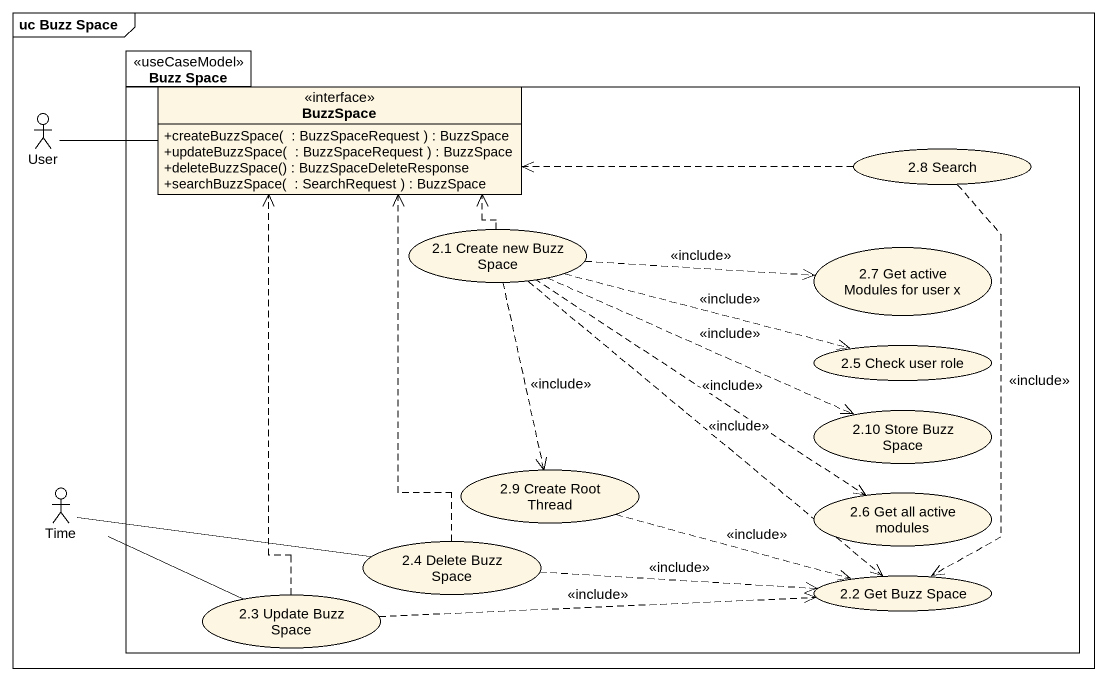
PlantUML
@startuml
mainframe uc Buzz Space
allowmixing
hide circle
hide empty members
skinparam classAttributeIconSize 0
package "Buzz Space" as Buzz_Space <<useCaseModel>> {
  interface BuzzSpace {
    +createBuzzSpace(  : BuzzSpaceRequest ) : BuzzSpace
    +updateBuzzSpace(  : BuzzSpaceRequest ) : BuzzSpace
    +deleteBuzzSpace() : BuzzSpaceDeleteResponse
    +searchBuzzSpace(  : SearchRequest ) : BuzzSpace
  }
  usecase "2.8 Search" as u2_8_Search
  usecase "2.1 Create new Buzz Space" as u2_1_Create_new_Buzz_Space
  usecase "2.7 Get active Modules for user x" as u2_7_Get_active_Modules_for
  usecase "2.5 Check user role" as u2_5_Check_user_role
  usecase "2.10 Store Buzz Space" as u2_10_Store_Buzz_Space
  usecase "2.9 Create Root Thread" as u2_9_Create_Root_Thread
  usecase "2.6 Get all active modules" as u2_6_Get_all_active_modules
  usecase "2.4 Delete Buzz Space" as u2_4_Delete_Buzz_Space
  usecase "2.2 Get Buzz Space" as u2_2_Get_Buzz_Space
  usecase "2.3 Update Buzz Space" as u2_3_Update_Buzz_Space
}
actor User
actor Time
User -right- BuzzSpace
u2_8_Search .left.> BuzzSpace
u2_8_Search ..> u2_2_Get_Buzz_Space : <<include>>
u2_1_Create_new_Buzz_Space .up.> BuzzSpace
u2_1_Create_new_Buzz_Space .right.> u2_7_Get_active_Modules_for : <<include>>
u2_1_Create_new_Buzz_Space .right.> u2_5_Check_user_role : <<include>>
u2_1_Create_new_Buzz_Space .right.> u2_10_Store_Buzz_Space : <<include>>
u2_1_Create_new_Buzz_Space ..> u2_9_Create_Root_Thread : <<include>>
u2_1_Create_new_Buzz_Space ..> u2_6_Get_all_active_modules : <<include>>
u2_1_Create_new_Buzz_Space ..> u2_2_Get_Buzz_Space : <<include>>
u2_9_Create_Root_Thread .right.> u2_2_Get_Buzz_Space : <<include>>
Time -right- u2_4_Delete_Buzz_Space
Time -right- u2_3_Update_Buzz_Space
u2_4_Delete_Buzz_Space .up.> BuzzSpace
u2_4_Delete_Buzz_Space .right.> u2_2_Get_Buzz_Space : <<include>>
u2_3_Update_Buzz_Space .up.> BuzzSpace
u2_3_Update_Buzz_Space .right.> u2_2_Get_Buzz_Space : <<include>>
@enduml
